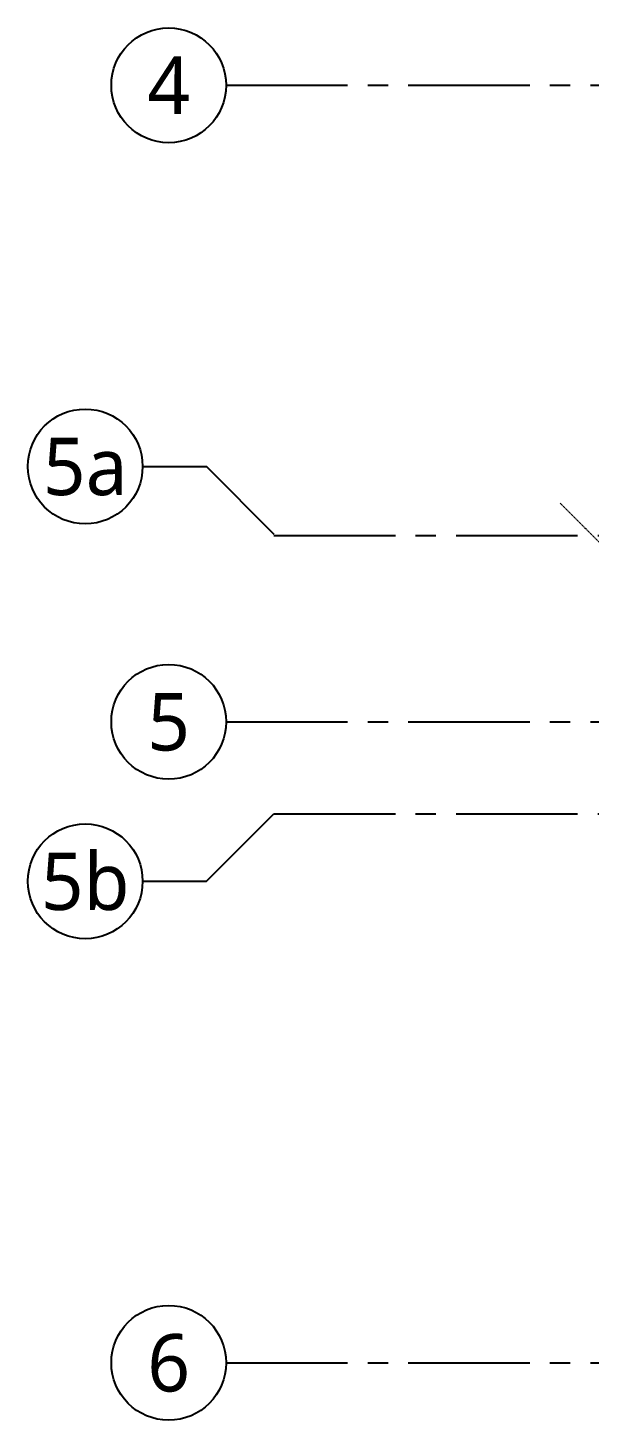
# Model space of a CAD drawing. Header units: millimetres. Extents: x -2409243 to -2334937, y -643723 to -441957.
# Drawn here: x -2368152 to -2363749, y -479643 to -468728 of the extents above; entities that cross this region are included whole.
import ezdxf
from ezdxf.enums import TextEntityAlignment as Align

# ---------------------------------------------------------------- set-up
doc = ezdxf.new("R2010")
doc.units = ezdxf.units.MM
doc.header["$MEASUREMENT"] = 0
doc.linetypes.add('CENTER', pattern=[2, 1.25, -0.25, 0.25, -0.25])
doc.linetypes.add('CENTER2', pattern=[28.575, 19.05, -3.175, 3.175, -3.175])
doc.layers.add('A-Anno-Grid Lines', color=154, linetype='Continuous')
doc.layers.add('Anno_Labels', color=7, linetype='Continuous')
doc.layers.add('GRIDLINES', color=8, linetype='CENTER', lineweight=5)
doc.styles.get("Standard").update_dxf_attribs({"font": 'trebuc.ttf'})

# ---------------------------------------------------------------- blocks, each defined once
blk = doc.blocks.new('Grid Head')
blk.add_circle((0, 0), 3)
at = {"layer": 'Anno_Labels'}
blk.add_attdef('GRID_NAME', text='', height=3, dxfattribs=at).set_placement((0, 0), align=Align.MIDDLE_CENTER)
blk = doc.blocks.new('Grid Residences')
for points in [[(-11297, 3578), (-11297, 3078), (-10767, 2548)], [(-8045, 3578), (-8045, 3078), (-8576, 2548)]]:
    blk.add_lwpolyline(points)
at = {"layer": 'A-Anno-Grid Lines', "linetype": 'CENTER2', "ltscale": 50}
for p, q in [((-15072, 2923), (-15072, -27704)), ((-10047, 2923), (-10047, -27704)), ((-5057, 2923), (-5057, -27704)), ((-10767, 2548), (-10767, -10441)), ((-8587, 2548), (-8587, -10441))]:
    blk.add_line(p, q, dxfattribs=at)
ref = blk.add_blockref('Grid Head', (-11297, 4028), dxfattribs=dict(xscale=150, yscale=150, zscale=150, rotation=270))
ref.add_attrib('GRID_NAME', '5b', dxfattribs={"height": 450, "rotation": 270}).set_placement((-11297, 4028), align=Align.MIDDLE_CENTER)
ref = blk.add_blockref('Grid Head', (-8045, 4028), dxfattribs=dict(xscale=150, yscale=150, zscale=150, rotation=270))
ref.add_attrib('GRID_NAME', '5a', dxfattribs={"height": 450, "rotation": 270}).set_placement((-8045, 4028), align=Align.MIDDLE_CENTER)
ref = blk.add_blockref('Grid Head', (-15072, 3373), dxfattribs=dict(xscale=150, yscale=150, zscale=150, rotation=270))
ref.add_attrib('GRID_NAME', '6', dxfattribs={"height": 450, "rotation": 270}).set_placement((-15072, 3373), align=Align.MIDDLE_CENTER)
ref = blk.add_blockref('Grid Head', (-10047, 3373), dxfattribs=dict(xscale=150, yscale=150, zscale=150, rotation=270))
ref.add_attrib('GRID_NAME', '5', dxfattribs={"height": 450, "rotation": 270}).set_placement((-10047, 3373), align=Align.MIDDLE_CENTER)
ref = blk.add_blockref('Grid Head', (-5057, 3373), dxfattribs=dict(xscale=150, yscale=150, zscale=150, rotation=270))
ref.add_attrib('GRID_NAME', '4', dxfattribs={"height": 450, "rotation": 270}).set_placement((-5057, 3373), align=Align.MIDDLE_CENTER)

msp = doc.modelspace()

# ---------------------------------------------------------------- linework, layer by layer
at = {"layer": 'GRIDLINES', "ltscale": 15}
msp.add_line((-2363622.9, -472807.9), (-2363976.4, -472454.3), dxfattribs=at)

# ---------------------------------------------------------------- block references
at = {"layer": 'A-Anno-Grid Lines', "rotation": 90}
msp.add_blockref('Grid Residences', (-2363674.2, -464121.2), dxfattribs=at)

doc.saveas('drawing.dxf')
